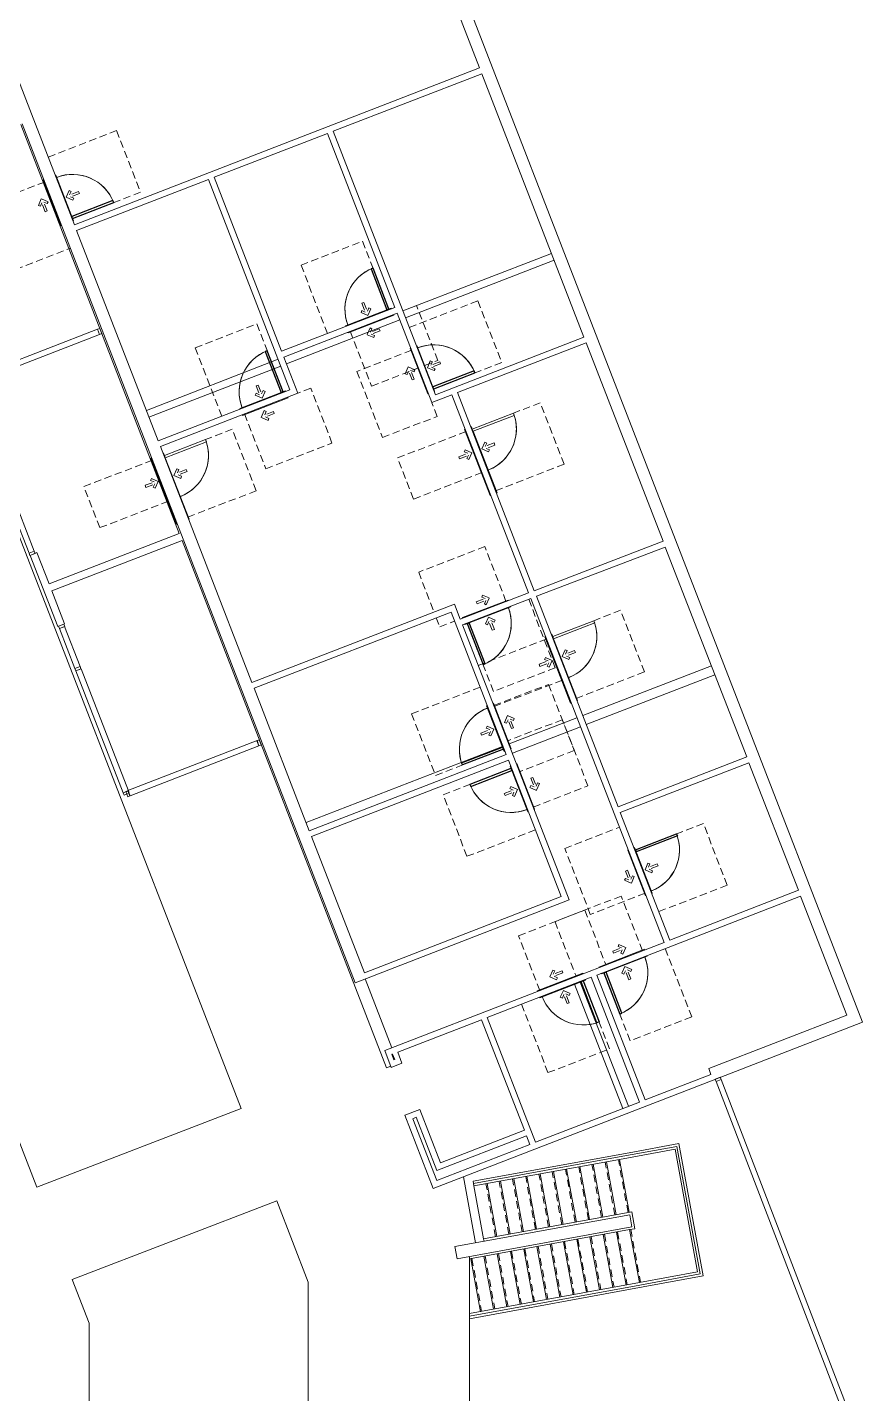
# Model space of a CAD drawing. Header units: inches. Extents: x -805 to 1035, y -5106 to -727.
# Drawn here: x 171 to 853, y -2694 to -1577 of the extents above; entities that cross this region are included whole.
import ezdxf

# ---------------------------------------------------------------- set-up
doc = ezdxf.new("R2010")
doc.units = ezdxf.units.IN
doc.header["$MEASUREMENT"] = 0
doc.linetypes.add('ADA Clearance', pattern=[9, 6, -3])
doc.linetypes.add('Overhead', pattern=[9.75, 6, -3.75])
for name, color, linetype, lineweight in [('A-DOOR', 31, 'Continuous', 15), ('A-DOOR-FRAM', 31, 'Continuous', 9), ('A-FLOR', 192, 'Continuous', 15), ('A-FLOR-HRAL', 11, 'Continuous', 9), ('A-GLAZ-CWMG', 51, 'Continuous', 9), ('A-WALL', 113, 'Continuous', 15), ('I-WALL', 2, 'Continuous', 15), ('S-STRS', 31, 'Continuous', 9)]:
    doc.layers.add(name, color=color, linetype=linetype, lineweight=lineweight)

# ---------------------------------------------------------------- blocks, each defined once
blk = doc.blocks.new('Rectangular Mullion - 4 1_2_ x 2_ Rectangular_CE_-5158968-ROOF')
at = {"layer": 'A-GLAZ-CWMG'}
for p, q in [((121.7, -1864.9), (228, -1823.7)), ((229.6, -1827.9), (123.3, -1869.1)), ((228, -1823.7), (229.6, -1827.9)), ((123.3, -1869.1), (121.7, -1864.9))]:
    blk.add_line(p, q, dxfattribs=at)
blk = doc.blocks.new('Rectangular Mullion - 4 1_2_ x 2_ Rectangular_CE_-5186048-ROOF')
at = {"layer": 'A-GLAZ-CWMG'}
for p, q in [((0, 2.25), (-2, 2.25)), ((-2, 2.25), (-2, -2.25)), ((0, -2.25), (0, 2.25)), ((-2, -2.25), (0, -2.25))]:
    blk.add_line(p, q, dxfattribs=at)
blk = doc.blocks.new('Rectangular Mullion - 4 1_2_ x 2_ Rectangular_CE_-5146179-ROOF')
at = {"layer": 'A-GLAZ-CWMG'}
for p, q in [((91.1, -2917.2), (95.6, -2917.2)), ((91.1, -2952.2), (91.1, -2917.2)), ((95.6, -2917.2), (95.6, -2952.2)), ((95.6, -2952.2), (91.1, -2952.2))]:
    blk.add_line(p, q, dxfattribs=at)
blk = doc.blocks.new('Rectangular Mullion - 4 1_2_ x 2_ Rectangular_CE_-5186047-ROOF')
at = {"layer": 'A-GLAZ-CWMG'}
for p, q in [((-2, -2.25), (-2, 2.25)), ((-2, 2.25), (0, 2.25)), ((0, 2.25), (0, -2.25)), ((0, -2.25), (-2, -2.25))]:
    blk.add_line(p, q, dxfattribs=at)
blk = doc.blocks.new('Rectangular Mullion - 4 1_2_ x 2_ Rectangular_CE_-5163459-ROOF')
at = {"layer": 'A-GLAZ-CWMG'}
for p, q in [((210.3, -2102.8), (214.5, -2101.2)), ((249, -2202.6), (210.3, -2102.8)), ((214.5, -2101.2), (253.2, -2201)), ((253.2, -2201), (249, -2202.6))]:
    blk.add_line(p, q, dxfattribs=at)
blk = doc.blocks.new('Rectangular Mullion - 4 1_2_ x 2_ Rectangular_CE_-5159959-ROOF')
at = {"layer": 'A-GLAZ-CWMG'}
for p, q in [((252.8, -2200.8), (358.3, -2160)), ((359.9, -2164.2), (254.5, -2205)), ((358.3, -2160), (359.9, -2164.2)), ((254.5, -2205), (252.8, -2200.8))]:
    blk.add_line(p, q, dxfattribs=at)
blk = doc.blocks.new('Rectangular Mullion - 4 1_2_ x 2_ Rectangular_CE_-5186050-ROOF')
at = {"layer": 'A-GLAZ-CWMG'}
for p, q in [((-1, -2.25), (-1, 2.25)), ((-1, 2.25), (1, 2.25)), ((1, 2.25), (1, -2.25)), ((1, -2.25), (-1, -2.25))]:
    blk.add_line(p, q, dxfattribs=at)
blk = doc.blocks.new('Rectangular Mullion - 4 1_2_ x 2_ Rectangular_CE_-5167105-ROOF')
at = {"layer": 'A-GLAZ-CWMG'}
for p, q in [((733.4, -2438.7), (737.6, -2437.1)), ((843.8, -2726.3), (733.4, -2438.7)), ((737.6, -2437.1), (848, -2724.7)), ((848, -2724.7), (843.8, -2726.3))]:
    blk.add_line(p, q, dxfattribs=at)
blk = doc.blocks.new('Door-Single_CE_ - WD Door-2_ HM Frame-V21-ROOF')
at = {"layer": 'A-DOOR', "linetype": 'ADA Clearance', "lineweight": 9}
for p, q in [((-18, 50.5), (40, 50.5)), ((-18, 2.5), (-18, 50.5)), ((40, 50.5), (40, 3)), ((-2, 14.3), (-6.3, 10)), ((-0.8, 13), (-2.9, 10.9)), ((-0.8, 13), (-2, 14.3)), ((-2, 5.8), (-6.3, 10)), ((4.8, 10.9), (-2.9, 10.9)), ((4.8, 9.2), (-2.9, 9.2)), ((-0.8, 7), (-2.9, 9.2)), ((-0.8, 7), (-2, 5.8)), ((4.8, 10.9), (4.8, 9.2)), ((-36, -2.5), (-36, -62.5)), ((-4.3, -8.6), (0, -4.4)), ((-3, -9.9), (-4.3, -8.6)), ((-3, -9.9), (-0.9, -7.7)), ((-0.9, -15.5), (-0.9, -7.7)), ((4.2, -8.6), (0, -4.4)), ((0.9, -15.5), (0.9, -7.7)), ((3, -9.9), (0.9, -7.7)), ((3, -9.9), (4.2, -8.6)), ((18, -62.5), (18, -2.5)), ((0.9, -15.5), (-0.9, -15.5)), ((-36, -62.5), (18, -62.5))]:
    blk.add_line(p, q, dxfattribs=at)
at = {"layer": 'A-DOOR'}
for p, q in [((16, -39), (16, -3)), ((16, -3), (18, -3)), ((18, -3), (18, -39)), ((18, -39), (16, -39))]:
    blk.add_line(p, q, dxfattribs=at)
at = {"layer": 'A-DOOR', "lineweight": 25}
for p, q in [((16, -39), (16, -3)), ((18, -3), (16, -3)), ((18, -3), (18, -39)), ((18, -39), (16, -39))]:
    blk.add_line(p, q, dxfattribs=at)
at = {"layer": 'A-DOOR', "lineweight": 9}
for start in [179.5, 179.5, 179.5, 180.0012]:
    blk.add_arc((18, -3), 36, start, 270, dxfattribs=at)
at = {"layer": 'A-DOOR-FRAM'}
for p, q in [((-20, 3), (20, 3)), ((-20, 2.5), (-20, 3)), ((20, 3), (20, 2.5)), ((-20, -3), (-20, -2.5)), ((20, -3), (-20, -3)), ((20, -2.5), (20, -3))]:
    blk.add_line(p, q, dxfattribs=at)
blk = doc.blocks.new('Door-Single_CE_ - WD Door-2_ HM Frame-V22-ROOF')
at = {"layer": 'A-DOOR', "linetype": 'ADA Clearance', "lineweight": 9}
for p, q in [((-36, 62.5), (18, 62.5)), ((-36, 2.5), (-36, 62.5)), ((18, 62.5), (18, 2.5)), ((-0.9, 15.5), (-0.9, 7.7)), ((0.9, 15.5), (-0.9, 15.5)), ((0.9, 15.5), (0.9, 7.7)), ((-3, 9.9), (-4.3, 8.6)), ((-4.3, 8.6), (0, 4.4)), ((-3, 9.9), (-0.9, 7.7)), ((4.2, 8.6), (0, 4.4)), ((3, 9.9), (0.9, 7.7)), ((3, 9.9), (4.2, 8.6)), ((-18, -2.5), (-18, -50.5)), ((-2, -5.8), (-6.3, -10)), ((-2, -14.3), (-6.3, -10)), ((-0.8, -7), (-2.9, -9.2)), ((4.8, -9.2), (-2.9, -9.2)), ((4.8, -10.9), (-2.9, -10.9)), ((-0.8, -13), (-2.9, -10.9)), ((-0.8, -7), (-2, -5.8)), ((4.8, -10.9), (4.8, -9.2)), ((40, -50.5), (40, -3)), ((-0.8, -13), (-2, -14.3)), ((-18, -50.5), (40, -50.5))]:
    blk.add_line(p, q, dxfattribs=at)
at = {"layer": 'A-DOOR'}
for p, q in [((18, 39), (16, 39)), ((16, 39), (16, 3)), ((18, 3), (18, 39)), ((16, 3), (18, 3))]:
    blk.add_line(p, q, dxfattribs=at)
at = {"layer": 'A-DOOR', "lineweight": 25}
for p, q in [((18, 39), (16, 39)), ((16, 39), (16, 3)), ((18, 3), (18, 39)), ((18, 3), (16, 3))]:
    blk.add_line(p, q, dxfattribs=at)
at = {"layer": 'A-DOOR', "lineweight": 9}
for end in [179.9988, 180.5, 180.5, 180.5]:
    blk.add_arc((18, 3), 36, 90, end, dxfattribs=at)
at = {"layer": 'A-DOOR-FRAM'}
for p, q in [((-20, 3), (20, 3)), ((-20, 2.5), (-20, 3)), ((20, 3), (20, 2.5)), ((-20, -3), (-20, -2.5)), ((20, -3), (-20, -3)), ((20, -2.5), (20, -3))]:
    blk.add_line(p, q, dxfattribs=at)
blk = doc.blocks.new('Door-Single_CE_ - HM Door-2_ HM Frame-5141952-ROOF')
at = {"layer": 'A-DOOR', "linetype": 'ADA Clearance', "lineweight": 9}
for p, q in [((-36, 65), (18, 65)), ((-36, 5), (-36, 65)), ((18, 65), (18, 5)), ((-3, 12.4), (-4.3, 11.1)), ((-3, 12.4), (-0.9, 10.2)), ((-0.9, 18), (-0.9, 10.2)), ((0.9, 18), (-0.9, 18)), ((0.9, 18), (0.9, 10.2)), ((3, 12.4), (0.9, 10.2)), ((3, 12.4), (4.2, 11.1)), ((-4.3, 11.1), (0, 6.9)), ((4.2, 11.1), (0, 6.9)), ((-18, -5), (-18, -53)), ((-2, -8.3), (-6.3, -12.5)), ((-0.8, -9.5), (-2.9, -11.7)), ((-0.8, -9.5), (-2, -8.3)), ((40, -53), (40, -5)), ((-2, -16.8), (-6.3, -12.5)), ((4.8, -11.7), (-2.9, -11.7)), ((4.8, -13.4), (-2.9, -13.4)), ((-0.8, -15.5), (-2.9, -13.4)), ((-0.8, -15.5), (-2, -16.8)), ((4.8, -13.4), (4.8, -11.7)), ((-18, -53), (40, -53))]:
    blk.add_line(p, q, dxfattribs=at)
at = {"layer": 'A-DOOR'}
for p, q in [((18, 41.5), (16.2, 41.5)), ((16.2, 41.5), (16.2, 5.5)), ((18, 5.5), (18, 41.5)), ((16.2, 5.5), (18, 5.5))]:
    blk.add_line(p, q, dxfattribs=at)
at = {"layer": 'A-DOOR', "lineweight": 25}
for p, q in [((18, 41.5), (16.2, 41.5)), ((16.2, 41.5), (16.2, 5.5)), ((18, 5.5), (18, 41.5)), ((18, 5.5), (16.2, 5.5))]:
    blk.add_line(p, q, dxfattribs=at)
at = {"layer": 'A-DOOR', "lineweight": 9}
for end in [179.9988, 180.5, 180.5, 180.5]:
    blk.add_arc((18, 5.5), 36, 90, end, dxfattribs=at)
at = {"layer": 'A-DOOR-FRAM'}
for p, q in [((-20, 5.5), (20, 5.5)), ((-20, 5), (-20, 5.5)), ((20, 5.5), (20, 5)), ((-20, -5.5), (-20, -5)), ((20, -5.5), (-20, -5.5)), ((20, -5), (20, -5.5))]:
    blk.add_line(p, q, dxfattribs=at)
blk = doc.blocks.new('Door-Single_CE_ - HM Door-2_ HM Frame-V24-ROOF')
at = {"layer": 'A-DOOR', "linetype": 'ADA Clearance', "lineweight": 9}
for p, q in [((-36, 62.5), (18, 62.5)), ((-36, 2.5), (-36, 62.5)), ((18, 62.5), (18, 2.5)), ((-0.9, 15.5), (-0.9, 7.7)), ((0.9, 15.5), (-0.9, 15.5)), ((0.9, 15.5), (0.9, 7.7)), ((-3, 9.9), (-4.3, 8.6)), ((-4.3, 8.6), (0, 4.4)), ((-3, 9.9), (-0.9, 7.7)), ((4.2, 8.6), (0, 4.4)), ((3, 9.9), (0.9, 7.7)), ((3, 9.9), (4.2, 8.6)), ((-18, -2.5), (-18, -50.5)), ((-2, -5.8), (-6.3, -10)), ((-2, -14.3), (-6.3, -10)), ((-0.8, -7), (-2.9, -9.2)), ((4.8, -9.2), (-2.9, -9.2)), ((4.8, -10.9), (-2.9, -10.9)), ((-0.8, -13), (-2.9, -10.9)), ((-0.8, -7), (-2, -5.8)), ((4.8, -10.9), (4.8, -9.2)), ((40, -2.5), (28, -2.5)), ((40, -50.5), (40, -2.5)), ((-0.8, -13), (-2, -14.3)), ((-18, -50.5), (40, -50.5))]:
    blk.add_line(p, q, dxfattribs=at)
at = {"layer": 'A-DOOR'}
for p, q in [((18, 39), (16.2, 39)), ((16.2, 39), (16.2, 3)), ((18, 3), (18, 39)), ((16.2, 3), (18, 3))]:
    blk.add_line(p, q, dxfattribs=at)
at = {"layer": 'A-DOOR', "lineweight": 25}
for p, q in [((18, 39), (16.2, 39)), ((16.2, 39), (16.2, 3)), ((18, 3), (18, 39)), ((18, 3), (16.2, 3))]:
    blk.add_line(p, q, dxfattribs=at)
at = {"layer": 'A-DOOR', "lineweight": 9}
for end in [179.9988, 180.5, 180.5, 180.5]:
    blk.add_arc((18, 3), 36, 90, end, dxfattribs=at)
at = {"layer": 'A-DOOR-FRAM'}
for p, q in [((-20, 3), (20, 3)), ((-20, 2.5), (-20, 3)), ((20, 3), (20, 2.5)), ((-20, -3), (-20, -2.5)), ((20, -3), (-20, -3)), ((20, -2.5), (20, -3))]:
    blk.add_line(p, q, dxfattribs=at)
blk = doc.blocks.new('Door-Single_CE_ - HM Door-2_ HM Frame-V25-ROOF')
at = {"layer": 'A-DOOR', "linetype": 'ADA Clearance', "lineweight": 9}
for p, q in [((-36, 62.5), (18, 62.5)), ((-36, 2.5), (-36, 62.5)), ((18, 62.5), (18, 2.5)), ((-0.9, 15.5), (-0.9, 7.7)), ((0.9, 15.5), (-0.9, 15.5)), ((0.9, 15.5), (0.9, 7.7)), ((-3, 9.9), (-4.3, 8.6)), ((-4.3, 8.6), (0, 4.4)), ((-3, 9.9), (-0.9, 7.7)), ((4.2, 8.6), (0, 4.4)), ((3, 9.9), (0.9, 7.7)), ((3, 9.9), (4.2, 8.6)), ((-18, -2.5), (-18, -50.5)), ((-2, -5.8), (-6.3, -10)), ((-2, -14.3), (-6.3, -10)), ((-0.8, -7), (-2.9, -9.2)), ((4.8, -9.2), (-2.9, -9.2)), ((4.8, -10.9), (-2.9, -10.9)), ((-0.8, -13), (-2.9, -10.9)), ((-0.8, -7), (-2, -5.8)), ((4.8, -10.9), (4.8, -9.2)), ((40, -2.5), (28, -2.5)), ((40, -50.5), (40, -2.5)), ((-0.8, -13), (-2, -14.3)), ((-18, -50.5), (22.5, -50.5)), ((28.5, -50.5), (40, -50.5))]:
    blk.add_line(p, q, dxfattribs=at)
at = {"layer": 'A-DOOR'}
for p, q in [((18, 39), (16.2, 39)), ((16.2, 39), (16.2, 3)), ((18, 3), (18, 39)), ((16.2, 3), (18, 3))]:
    blk.add_line(p, q, dxfattribs=at)
at = {"layer": 'A-DOOR', "lineweight": 25}
for p, q in [((18, 39), (16.2, 39)), ((16.2, 39), (16.2, 3)), ((18, 3), (18, 39)), ((18, 3), (16.2, 3))]:
    blk.add_line(p, q, dxfattribs=at)
at = {"layer": 'A-DOOR', "lineweight": 9}
for end in [179.9988, 180.5, 180.5, 180.5]:
    blk.add_arc((18, 3), 36, 90, end, dxfattribs=at)
at = {"layer": 'A-DOOR-FRAM'}
for p, q in [((-20, 3), (20, 3)), ((-20, 2.5), (-20, 3)), ((20, 3), (20, 2.5)), ((-20, -3), (-20, -2.5)), ((20, -3), (-20, -3)), ((20, -2.5), (20, -3))]:
    blk.add_line(p, q, dxfattribs=at)
blk = doc.blocks.new('Door-Single_CE_ - HM Door-2_ HM Frame-V26-ROOF')
at = {"layer": 'A-DOOR', "linetype": 'ADA Clearance', "lineweight": 9}
for p, q in [((-36, 62.5), (18, 62.5)), ((-36, 2.5), (-36, 62.5)), ((18, 62.5), (18, 2.5)), ((-0.9, 15.5), (-0.9, 7.7)), ((0.9, 15.5), (-0.9, 15.5)), ((0.9, 15.5), (0.9, 7.7)), ((-3, 9.9), (-4.3, 8.6)), ((-4.3, 8.6), (0, 4.4)), ((-3, 9.9), (-0.9, 7.7)), ((4.2, 8.6), (0, 4.4)), ((3, 9.9), (0.9, 7.7)), ((3, 9.9), (4.2, 8.6)), ((-18, -2.5), (-18, -50.5)), ((-2, -5.8), (-6.3, -10)), ((-2, -14.3), (-6.3, -10)), ((-0.8, -7), (-2.9, -9.2)), ((4.8, -9.2), (-2.9, -9.2)), ((4.8, -10.9), (-2.9, -10.9)), ((-0.8, -13), (-2.9, -10.9)), ((-0.8, -7), (-2, -5.8)), ((4.8, -10.9), (4.8, -9.2)), ((40, -2.5), (28.7, -2.5)), ((40, -50.5), (40, -2.5)), ((-0.8, -13), (-2, -14.3)), ((-18, -50.5), (40, -50.5))]:
    blk.add_line(p, q, dxfattribs=at)
at = {"layer": 'A-DOOR'}
for p, q in [((18, 39), (16.2, 39)), ((16.2, 39), (16.2, 3)), ((18, 3), (18, 39)), ((16.2, 3), (18, 3))]:
    blk.add_line(p, q, dxfattribs=at)
at = {"layer": 'A-DOOR', "lineweight": 25}
for p, q in [((18, 39), (16.2, 39)), ((16.2, 39), (16.2, 3)), ((18, 3), (18, 39)), ((18, 3), (16.2, 3))]:
    blk.add_line(p, q, dxfattribs=at)
at = {"layer": 'A-DOOR', "lineweight": 9}
for end in [179.9988, 180.5, 180.5, 180.5]:
    blk.add_arc((18, 3), 36, 90, end, dxfattribs=at)
at = {"layer": 'A-DOOR-FRAM'}
for p, q in [((-20, 3), (20, 3)), ((-20, 2.5), (-20, 3)), ((20, 3), (20, 2.5)), ((-20, -3), (-20, -2.5)), ((20, -3), (-20, -3)), ((20, -2.5), (20, -3))]:
    blk.add_line(p, q, dxfattribs=at)
blk = doc.blocks.new('Door-Single_CE_ - HM Door-2_ HM Frame-V27-ROOF')
at = {"layer": 'A-DOOR', "linetype": 'ADA Clearance', "lineweight": 9}
for p, q in [((-18, 50.5), (40, 50.5)), ((-18, 2.5), (-18, 50.5)), ((40, 50.5), (40, 2.5)), ((-2, 14.3), (-6.3, 10)), ((-0.8, 13), (-2.9, 10.9)), ((-0.8, 13), (-2, 14.3)), ((-2, 5.8), (-6.3, 10)), ((4.8, 10.9), (-2.9, 10.9)), ((4.8, 9.2), (-2.9, 9.2)), ((-0.8, 7), (-2.9, 9.2)), ((-0.8, 7), (-2, 5.8)), ((4.8, 10.9), (4.8, 9.2)), ((-36, -2.5), (-36, -62.5)), ((-4.3, -8.6), (0, -4.4)), ((-3, -9.9), (-4.3, -8.6)), ((-3, -9.9), (-0.9, -7.7)), ((-0.9, -15.5), (-0.9, -7.7)), ((4.2, -8.6), (0, -4.4)), ((0.9, -15.5), (0.9, -7.7)), ((3, -9.9), (0.9, -7.7)), ((3, -9.9), (4.2, -8.6)), ((18, -62.5), (18, -2.5)), ((0.9, -15.5), (-0.9, -15.5)), ((-36, -62.5), (18, -62.5))]:
    blk.add_line(p, q, dxfattribs=at)
at = {"layer": 'A-DOOR'}
for p, q in [((16.2, -39), (16.2, -3)), ((16.2, -3), (18, -3)), ((18, -3), (18, -39)), ((18, -39), (16.2, -39))]:
    blk.add_line(p, q, dxfattribs=at)
at = {"layer": 'A-DOOR', "lineweight": 25}
for p, q in [((16.2, -39), (16.2, -3)), ((18, -3), (16.2, -3)), ((18, -3), (18, -39)), ((18, -39), (16.2, -39))]:
    blk.add_line(p, q, dxfattribs=at)
at = {"layer": 'A-DOOR', "lineweight": 9}
for start in [179.5, 179.5, 179.5, 180.0012]:
    blk.add_arc((18, -3), 36, start, 270, dxfattribs=at)
at = {"layer": 'A-DOOR-FRAM'}
for p, q in [((-20, 3), (20, 3)), ((-20, 2.5), (-20, 3)), ((20, 3), (20, 2.5)), ((-20, -3), (-20, -2.5)), ((20, -3), (-20, -3)), ((20, -2.5), (20, -3))]:
    blk.add_line(p, q, dxfattribs=at)
blk = doc.blocks.new('Door-Single_CE_ - HM Door-2_ HM Frame-V28-ROOF')
at = {"layer": 'A-DOOR', "linetype": 'ADA Clearance', "lineweight": 9}
for p, q in [((-36, 62.5), (18, 62.5)), ((-36, 2.5), (-36, 62.5)), ((18, 62.5), (18, 2.5)), ((-0.9, 15.5), (-0.9, 7.7)), ((0.9, 15.5), (-0.9, 15.5)), ((0.9, 15.5), (0.9, 7.7)), ((-3, 9.9), (-4.3, 8.6)), ((-4.3, 8.6), (0, 4.4)), ((-3, 9.9), (-0.9, 7.7)), ((4.2, 8.6), (0, 4.4)), ((3, 9.9), (0.9, 7.7)), ((3, 9.9), (4.2, 8.6)), ((-18, -2.5), (-18, -50.5)), ((-2, -5.8), (-6.3, -10)), ((-2, -14.3), (-6.3, -10)), ((-0.8, -7), (-2.9, -9.2)), ((4.8, -9.2), (-2.9, -9.2)), ((4.8, -10.9), (-2.9, -10.9)), ((-0.8, -13), (-2.9, -10.9)), ((-0.8, -7), (-2, -5.8)), ((4.8, -10.9), (4.8, -9.2)), ((40, -2.5), (27, -2.5)), ((40, -10.5), (40, -2.5)), ((-0.8, -13), (-2, -14.3)), ((40, -50.5), (40, -15.5)), ((-18, -50.5), (40, -50.5))]:
    blk.add_line(p, q, dxfattribs=at)
at = {"layer": 'A-DOOR'}
for p, q in [((18, 39), (16.2, 39)), ((16.2, 39), (16.2, 3)), ((18, 3), (18, 39)), ((16.2, 3), (18, 3))]:
    blk.add_line(p, q, dxfattribs=at)
at = {"layer": 'A-DOOR', "lineweight": 25}
for p, q in [((18, 39), (16.2, 39)), ((16.2, 39), (16.2, 3)), ((18, 3), (18, 39)), ((18, 3), (16.2, 3))]:
    blk.add_line(p, q, dxfattribs=at)
at = {"layer": 'A-DOOR', "lineweight": 9}
for end in [179.9988, 180.5, 180.5, 180.5]:
    blk.add_arc((18, 3), 36, 90, end, dxfattribs=at)
at = {"layer": 'A-DOOR-FRAM'}
for p, q in [((-20, 3), (20, 3)), ((-20, 2.5), (-20, 3)), ((20, 3), (20, 2.5)), ((-20, -3), (-20, -2.5)), ((20, -3), (-20, -3)), ((20, -2.5), (20, -3))]:
    blk.add_line(p, q, dxfattribs=at)
blk = doc.blocks.new('Door-Single_CE_ - HM Door-2_ HM Frame-V29-ROOF')
at = {"layer": 'A-DOOR', "linetype": 'ADA Clearance', "lineweight": 9}
for p, q in [((-18, 50.5), (40, 50.5)), ((-18, 2.5), (-18, 50.5)), ((40, 50.5), (40, 3)), ((-2, 14.3), (-6.3, 10)), ((-0.8, 13), (-2.9, 10.9)), ((-0.8, 13), (-2, 14.3)), ((-2, 5.8), (-6.3, 10)), ((4.8, 10.9), (-2.9, 10.9)), ((4.8, 9.2), (-2.9, 9.2)), ((-0.8, 7), (-2.9, 9.2)), ((-0.8, 7), (-2, 5.8)), ((4.8, 10.9), (4.8, 9.2)), ((-36, -2.5), (-36, -62.5)), ((-4.3, -8.6), (0, -4.4)), ((-3, -9.9), (-4.3, -8.6)), ((-3, -9.9), (-0.9, -7.7)), ((-0.9, -15.5), (-0.9, -7.7)), ((4.2, -8.6), (0, -4.4)), ((0.9, -15.5), (0.9, -7.7)), ((3, -9.9), (0.9, -7.7)), ((3, -9.9), (4.2, -8.6)), ((18, -62.5), (18, -2.5)), ((0.9, -15.5), (-0.9, -15.5)), ((-36, -62.5), (18, -62.5))]:
    blk.add_line(p, q, dxfattribs=at)
at = {"layer": 'A-DOOR'}
for p, q in [((16.2, -39), (16.2, -3)), ((16.2, -3), (18, -3)), ((18, -3), (18, -39)), ((18, -39), (16.2, -39))]:
    blk.add_line(p, q, dxfattribs=at)
at = {"layer": 'A-DOOR', "lineweight": 25}
for p, q in [((16.2, -39), (16.2, -3)), ((18, -3), (16.2, -3)), ((18, -3), (18, -39)), ((18, -39), (16.2, -39))]:
    blk.add_line(p, q, dxfattribs=at)
at = {"layer": 'A-DOOR', "lineweight": 9}
for start in [179.5, 179.5, 179.5, 180.0012]:
    blk.add_arc((18, -3), 36, start, 270, dxfattribs=at)
at = {"layer": 'A-DOOR-FRAM'}
for p, q in [((-20, 3), (20, 3)), ((-20, 2.5), (-20, 3)), ((20, 3), (20, 2.5)), ((-20, -3), (-20, -2.5)), ((20, -3), (-20, -3)), ((20, -2.5), (20, -3))]:
    blk.add_line(p, q, dxfattribs=at)
blk = doc.blocks.new('Door-Single_CE_ - HM Door-2_ HM Frame-V30-ROOF')
at = {"layer": 'A-DOOR', "linetype": 'ADA Clearance', "lineweight": 9}
for p, q in [((-36, 62.5), (18, 62.5)), ((-36, 2.5), (-36, 62.5)), ((18, 62.5), (18, 2.5)), ((-0.9, 15.5), (-0.9, 7.7)), ((0.9, 15.5), (-0.9, 15.5)), ((0.9, 15.5), (0.9, 7.7)), ((-3, 9.9), (-4.3, 8.6)), ((-4.3, 8.6), (0, 4.4)), ((-3, 9.9), (-0.9, 7.7)), ((4.2, 8.6), (0, 4.4)), ((3, 9.9), (0.9, 7.7)), ((3, 9.9), (4.2, 8.6)), ((-18, -2.5), (-18, -50.5)), ((-2, -5.8), (-6.3, -10)), ((-2, -14.3), (-6.3, -10)), ((-0.8, -7), (-2.9, -9.2)), ((4.8, -9.2), (-2.9, -9.2)), ((4.8, -10.9), (-2.9, -10.9)), ((-0.8, -13), (-2.9, -10.9)), ((-0.8, -7), (-2, -5.8)), ((4.8, -10.9), (4.8, -9.2)), ((40, -50.5), (40, -3)), ((-0.8, -13), (-2, -14.3)), ((-18, -50.5), (40, -50.5))]:
    blk.add_line(p, q, dxfattribs=at)
at = {"layer": 'A-DOOR'}
for p, q in [((18, 39), (16.2, 39)), ((16.2, 39), (16.2, 3)), ((18, 3), (18, 39)), ((16.2, 3), (18, 3))]:
    blk.add_line(p, q, dxfattribs=at)
at = {"layer": 'A-DOOR', "lineweight": 25}
for p, q in [((18, 39), (16.2, 39)), ((16.2, 39), (16.2, 3)), ((18, 3), (18, 39)), ((18, 3), (16.2, 3))]:
    blk.add_line(p, q, dxfattribs=at)
at = {"layer": 'A-DOOR', "lineweight": 9}
for end in [179.9988, 180.5, 180.5, 180.5]:
    blk.add_arc((18, 3), 36, 90, end, dxfattribs=at)
at = {"layer": 'A-DOOR-FRAM'}
for p, q in [((-20, 3), (20, 3)), ((-20, 2.5), (-20, 3)), ((20, 3), (20, 2.5)), ((-20, -3), (-20, -2.5)), ((20, -3), (-20, -3)), ((20, -2.5), (20, -3))]:
    blk.add_line(p, q, dxfattribs=at)
blk = doc.blocks.new('Door-Single-Sidelite_CE_ - WD Door-2_ HM Frame-Sidelite-5144361-ROOF')
at = {"layer": 'A-DOOR', "linetype": 'ADA Clearance', "lineweight": 9}
for p, q in [((-18, 65), (18, 65)), ((-18, 5), (-18, 65)), ((18, 65), (18, 5)), ((-3, 12.4), (-4.2, 11.1)), ((-3, 12.4), (-0.9, 10.2)), ((-0.9, 18), (-0.9, 10.2)), ((0.9, 18), (-0.9, 18)), ((0.9, 18), (0.9, 10.2)), ((3, 12.4), (0.9, 10.2)), ((3, 12.4), (4.2, 11.1)), ((-4.2, 11.1), (0, 6.9)), ((4.2, 11.1), (0, 6.9)), ((-36, -5), (-36, -65)), ((-4.3, -11.1), (0, -6.9)), ((-3, -12.4), (-4.3, -11.1)), ((-3, -12.4), (-0.9, -10.2)), ((-0.9, -18), (-0.9, -10.2)), ((4.2, -11.1), (0, -6.9)), ((0.9, -18), (0.9, -10.2)), ((3, -12.4), (0.9, -10.2)), ((3, -12.4), (4.2, -11.1)), ((18, -5.5), (18, -5)), ((0.9, -18), (-0.9, -18)), ((18, -65), (18, -41.5)), ((-36, -65), (18, -65))]:
    blk.add_line(p, q, dxfattribs=at)
at = {"layer": 'A-DOOR'}
for p, q in [((16, -5.5), (18, -5.5)), ((16, -41.5), (16, -5.5)), ((18, -5.5), (18, -41.5)), ((18, -41.5), (16, -41.5))]:
    blk.add_line(p, q, dxfattribs=at)
at = {"layer": 'A-DOOR', "lineweight": 9}
for start, end in [(180.0012, 266.8077), (180.5, 270)]:
    blk.add_arc((18, -5.5), 36, start, end, dxfattribs=at)
at = {"layer": 'A-DOOR-FRAM'}
for p, q in [((-38, 5.5), (20, 5.5)), ((-38, 5), (-38, 5.5)), ((20, 5.5), (20, 5)), ((-38, -5.5), (-38, -5)), ((16, -5.5), (-38, -5.5)), ((20, -5.5), (18, -5.5)), ((20, -5), (20, -5.5))]:
    blk.add_line(p, q, dxfattribs=at)
blk = doc.blocks.new('Door-Single-Sidelite_CE_ - WD Door-2_ HM Frame-Sidelite-5143442-ROOF')
at = {"layer": 'A-DOOR', "linetype": 'ADA Clearance', "lineweight": 9}
for p, q in [((-18, 62.5), (18, 62.5)), ((-18, 2.5), (-18, 62.5)), ((18, 62.5), (18, 2.5)), ((-0.9, 15.5), (-0.9, 7.7)), ((0.9, 15.5), (-0.9, 15.5)), ((0.9, 15.5), (0.9, 7.7)), ((-3, 9.9), (-4.2, 8.6)), ((-4.2, 8.6), (0, 4.4)), ((-3, 9.9), (-0.9, 7.7)), ((4.2, 8.6), (0, 4.4)), ((3, 9.9), (0.9, 7.7)), ((3, 9.9), (4.2, 8.6)), ((-36, -2.5), (-36, -62.5)), ((-4.3, -8.6), (0, -4.4)), ((-3, -9.9), (-4.3, -8.6)), ((-3, -9.9), (-0.9, -7.7)), ((-0.9, -15.5), (-0.9, -7.7)), ((4.2, -8.6), (0, -4.4)), ((0.9, -15.5), (0.9, -7.7)), ((3, -9.9), (0.9, -7.7)), ((3, -9.9), (4.2, -8.6)), ((18, -3), (18, -2.5)), ((0.9, -15.5), (-0.9, -15.5)), ((18, -62.5), (18, -39)), ((-36, -62.5), (18, -62.5))]:
    blk.add_line(p, q, dxfattribs=at)
at = {"layer": 'A-DOOR'}
for p, q in [((16, -3), (18, -3)), ((16, -39), (16, -3)), ((18, -3), (18, -39)), ((18, -39), (16, -39))]:
    blk.add_line(p, q, dxfattribs=at)
at = {"layer": 'A-DOOR', "lineweight": 9}
for start, end in [(180.0012, 266.8077), (180.5, 270)]:
    blk.add_arc((18, -3), 36, start, end, dxfattribs=at)
at = {"layer": 'A-DOOR-FRAM'}
for p, q in [((-38, 3), (20, 3)), ((-38, 2.5), (-38, 3)), ((20, 3), (20, 2.5)), ((-38, -3), (-38, -2.5)), ((16, -3), (-38, -3)), ((20, -3), (18, -3)), ((20, -2.5), (20, -3))]:
    blk.add_line(p, q, dxfattribs=at)
blk = doc.blocks.new('Door-Single-Sidelite_CE_ - WD Door-2_ HM Frame-Sidelite-V31-ROOF')
at = {"layer": 'A-DOOR', "linetype": 'ADA Clearance', "lineweight": 9}
for p, q in [((-18, 2.5), (-18, 61.8)), ((18, 62.3), (18, 2.5)), ((-0.9, 15.5), (-0.9, 7.7)), ((0.9, 15.5), (-0.9, 15.5)), ((0.9, 15.5), (0.9, 7.7)), ((-3, 9.9), (-4.2, 8.6)), ((-4.2, 8.6), (0, 4.4)), ((-3, 9.9), (-0.9, 7.7)), ((4.2, 8.6), (0, 4.4)), ((3, 9.9), (0.9, 7.7)), ((3, 9.9), (4.2, 8.6)), ((-36, -2.5), (-36, -62.5)), ((-4.3, -8.6), (0, -4.4)), ((-3, -9.9), (-4.3, -8.6)), ((-3, -9.9), (-0.9, -7.7)), ((-0.9, -15.5), (-0.9, -7.7)), ((4.2, -8.6), (0, -4.4)), ((0.9, -15.5), (0.9, -7.7)), ((3, -9.9), (0.9, -7.7)), ((3, -9.9), (4.2, -8.6)), ((18, -3), (18, -2.5)), ((0.9, -15.5), (-0.9, -15.5)), ((18, -62.5), (18, -39)), ((-36, -62.5), (18, -62.5))]:
    blk.add_line(p, q, dxfattribs=at)
at = {"layer": 'A-DOOR'}
for p, q in [((16, -3), (18, -3)), ((16, -39), (16, -3)), ((18, -3), (18, -39)), ((18, -39), (16, -39))]:
    blk.add_line(p, q, dxfattribs=at)
at = {"layer": 'A-DOOR', "lineweight": 9}
for start, end in [(180.0012, 266.8077), (180.5, 270)]:
    blk.add_arc((18, -3), 36, start, end, dxfattribs=at)
at = {"layer": 'A-DOOR-FRAM'}
for p, q in [((-38, 3), (20, 3)), ((-38, 2.5), (-38, 3)), ((20, 3), (20, 2.5)), ((-38, -3), (-38, -2.5)), ((16, -3), (-38, -3)), ((20, -3), (18, -3)), ((20, -2.5), (20, -3))]:
    blk.add_line(p, q, dxfattribs=at)
blk = doc.blocks.new('Railing - Railing-5193142-ROOF')
at = {"layer": 'A-FLOR-HRAL'}
for p, q in [((654.2, -2500.3), (535.1, -2522.1)), ((701.4, -2491.7), (654.2, -2500.3)), ((699.8, -2494), (654.5, -2502.3)), ((718.1, -2594.3), (699.8, -2494)), ((720.4, -2595.9), (701.4, -2491.7)), ((654.5, -2502.3), (535.5, -2524)), ((535.5, -2524), (535.1, -2522.1)), ((670.7, -2603), (718.1, -2594.3)), ((671, -2605), (720.4, -2595.9)), ((531.8, -2628.4), (670.7, -2603)), ((531.8, -2630.4), (671, -2605))]:
    blk.add_line(p, q, dxfattribs=at)
blk = doc.blocks.new('Railing - Railing-5193146-ROOF')
at = {"layer": 'A-FLOR-HRAL'}
for p, q in [((664.4, -2545.2), (543.4, -2567.3)), ((666.9, -2559), (664.4, -2545.2)), ((531.8, -2583.7), (662.7, -2559.7)), ((543.8, -2569.3), (543.4, -2567.3)), ((662.7, -2559.7), (666.9, -2559))]:
    blk.add_line(p, q, dxfattribs=at)

msp = doc.modelspace()

# ---------------------------------------------------------------- linework, layer by layer
at = {"layer": 'A-FLOR'}
for p, q in [((156.9, -1974.5), (345.4, -2460.8)), ((178.3, -2525), (-10, -2039.2)), ((345.4, -2460.8), (178.3, -2525)), ((536.8, -2570.6), (526.9, -2516.5)), ((207.3, -2600.4), (374.6, -2536.2)), ((374.6, -2536.2), (400.1, -2602.6)), ((531.8, -2853.4), (531.8, -2581.6)), ((221, -2636.3), (207.3, -2600.4)), ((400.1, -2602.6), (400.1, -3019.4)), ((221, -3019.4), (221, -2636.3))]:
    msp.add_line(p, q, dxfattribs=at)
at = {"layer": 'A-WALL'}
for p, q in [((208.6, -726.9), (853.1, -2390.1)), ((540.1, -1610.1), (422.5, -1306.5)), ((625.4, -1830.1), (541.9, -1614.8)), ((173.9, -1647.5), (209.1, -1738.4)), ((294.8, -1990.7), (165.2, -1656.2)), ((438.5, -2357.9), (166.4, -1655.7)), ((210.9, -1743), (277.5, -1914.9)), ((477.5, -1808.7), (598.9, -1761.7)), ((601, -1767.3), (479.6, -1814.3)), ((475, -1816.1), (382.4, -1852)), ((470, -1811.6), (472.8, -1810.5)), ((380.2, -1846.4), (432.7, -1826.1)), ((690.1, -1997), (627.2, -1834.8)), ((267.9, -1890), (375.5, -1848.2)), ((377.7, -1853.8), (270, -1895.6)), ((279.3, -1919.5), (354.1, -2112.5)), ((188.4, -2031.9), (294.8, -1990.7)), ((297, -1996.3), (190.6, -2037.5)), ((464.1, -2427.5), (297, -1996.3)), ((178.5, -2006.3), (172.9, -2008.5)), ((195.5, -2066.7), (172.9, -2008.5)), ((178.5, -2006.3), (188.4, -2031.9)), ((758.4, -2173.3), (691.9, -2001.7)), ((190.6, -2037.5), (201.1, -2064.6)), ((201.1, -2064.6), (195.5, -2066.7)), ((624.4, -2139.4), (729.5, -2098.7)), ((732.4, -2106.2), (627.3, -2146.9)), ((355.9, -2117.2), (401, -2233.6)), ((564.4, -2162.7), (619.7, -2141.3)), ((622.6, -2148.7), (566.9, -2170.3)), ((398.5, -2227), (558.8, -2164.8)), ((800.6, -2282.3), (760.2, -2178)), ((402.8, -2238.3), (446, -2349.7)), ((840.2, -2384.4), (802.4, -2287)), ((438.5, -2357.9), (447.8, -2354.3)), ((446.6, -2354.8), (468.4, -2411.1)), ((727.4, -2428.1), (840.2, -2384.4)), ((853.1, -2390.1), (731, -2437.4)), ((467.6, -2426.1), (464.1, -2427.5)), ((729.2, -2432.8), (727.4, -2428.1)), ((519.9, -2573.6), (662.8, -2547.5)), ((664.6, -2557.3), (521.7, -2583.5)), ((664.6, -2557.3), (662.8, -2547.5)), ((521.7, -2583.5), (519.9, -2573.6))]:
    msp.add_line(p, q, dxfattribs=at)
at = {"layer": 'I-WALL'}
for p, q in [((91.5, -1434.8), (173.9, -1647.5)), ((209.1, -1738.4), (540.1, -1610.1)), ((541.9, -1614.8), (420.5, -1661.8)), ((415.9, -1663.6), (323.3, -1699.5)), ((471, -1805.9), (415.9, -1663.6)), ((420.5, -1661.8), (504, -1877.2)), ((318.6, -1701.3), (210.9, -1743)), ((385.2, -1873.1), (318.6, -1701.3)), ((323.3, -1699.5), (378.4, -1841.7)), ((378.4, -1841.7), (471, -1805.9)), ((472.8, -1810.5), (380.2, -1846.4)), ((501.1, -1883.7), (472.8, -1810.5)), ((504, -1877.2), (625.4, -1830.1)), ((627.2, -1834.8), (522.1, -1875.5)), ((380.2, -1846.4), (391.7, -1876)), ((277.5, -1914.9), (385.2, -1873.1)), ((391.7, -1876), (279.3, -1919.5)), ((522.1, -1875.5), (584.8, -2037.4)), ((517.5, -1877.3), (501.1, -1883.7)), ((580.2, -2039.2), (517.5, -1877.3)), ((584.8, -2037.4), (690.1, -1997)), ((691.9, -2001.7), (586.6, -2042)), ((524.3, -2060.6), (580.2, -2039.2)), ((582, -2043.8), (526.2, -2065.3)), ((690.9, -2324.9), (582, -2043.8)), ((586.6, -2042), (653.3, -2214)), ((354.1, -2112.5), (519.6, -2048.4)), ((516.8, -2054.9), (355.9, -2117.2)), ((561.9, -2171.3), (516.8, -2054.9)), ((519.6, -2048.4), (524.3, -2060.6)), ((526.2, -2065.3), (613.3, -2290.2)), ((401, -2233.6), (561.9, -2171.3)), ((563.7, -2176), (402.8, -2238.3)), ((606.8, -2287.3), (563.7, -2176)), ((653.3, -2214), (758.4, -2173.3)), ((760.2, -2178), (655.1, -2218.7)), ((655.1, -2218.7), (695.5, -2323.1)), ((446, -2349.7), (606.8, -2287.3)), ((802.4, -2287), (635.8, -2351.6)), ((695.5, -2323.1), (800.6, -2282.3)), ((613.3, -2290.2), (447.8, -2354.3)), ((462.6, -2413.3), (690.9, -2324.9)), ((631.2, -2353.4), (546.3, -2386.2)), ((670.7, -2455.4), (631.2, -2353.4)), ((635.8, -2351.6), (675.4, -2453.6)), ((657.1, -2460.7), (617.8, -2359.1)), ((622.4, -2357.3), (661.8, -2458.9)), ((541.7, -2388.1), (473.2, -2414.6)), ((576.7, -2478.4), (541.7, -2388.1)), ((546.3, -2386.2), (585.9, -2488.3)), ((468, -2427.1), (462.6, -2413.3)), ((468, -2427.1), (476.7, -2423.7)), ((469.1, -2416.2), (468.5, -2416.4)), ((470.2, -2420.8), (468.5, -2416.4)), ((469.1, -2416.2), (470.8, -2420.6)), ((470.2, -2420.8), (470.8, -2420.6)), ((476.7, -2423.7), (473.2, -2414.6)), ((675.4, -2453.6), (729.2, -2432.8)), ((731, -2437.4), (502.3, -2526.1)), ((585.9, -2488.3), (670.7, -2455.4)), ((479.1, -2466.1), (491.3, -2461.4)), ((502.3, -2526.1), (479.1, -2466.1)), ((488.4, -2467.8), (485.6, -2469)), ((505.3, -2511.5), (488.4, -2467.8)), ((491.3, -2461.4), (508.2, -2505)), ((485.6, -2469), (505.2, -2519.6)), ((508.2, -2505), (576.7, -2478.4)), ((505.2, -2519.6), (581.2, -2490.1)), ((578.5, -2483.1), (505.3, -2511.5)), ((581.2, -2490.1), (578.5, -2483.1))]:
    msp.add_line(p, q, dxfattribs=at)
at = {"layer": 'S-STRS'}
for p, q in [((703, -2489.3), (662.3, -2496.8)), ((722.8, -2597.5), (703, -2489.3)), ((662.3, -2496.8), (534.8, -2520.1)), ((608.3, -2555.4), (600.4, -2512.2)), ((619.2, -2553.5), (611.2, -2510.2)), ((630, -2551.5), (622.1, -2508.2)), ((640.8, -2549.5), (632.9, -2506.2)), ((651.6, -2547.5), (643.7, -2504.2)), ((662.4, -2545.5), (654.5, -2502.3)), ((534.8, -2520.1), (535.1, -2522.1)), ((543.4, -2567.3), (535.5, -2524)), ((554.2, -2565.3), (546.3, -2522.1)), ((565, -2563.4), (557.1, -2520.1)), ((575.9, -2561.4), (568, -2518.1)), ((586.7, -2559.4), (578.8, -2516.1)), ((597.5, -2557.4), (589.6, -2514.1)), ((619.5, -2567.6), (627.4, -2610.9)), ((630.3, -2565.7), (638.2, -2608.9)), ((641.1, -2563.7), (649, -2607)), ((651.9, -2561.7), (659.8, -2605)), ((662.7, -2559.7), (670.7, -2603)), ((554.5, -2579.5), (562.5, -2622.8)), ((565.4, -2577.5), (573.3, -2620.8)), ((576.2, -2575.6), (584.1, -2618.8)), ((587, -2573.6), (594.9, -2616.9)), ((597.8, -2571.6), (605.7, -2614.9)), ((608.6, -2569.6), (616.6, -2612.9)), ((532.9, -2583.5), (540.8, -2626.8)), ((543.7, -2581.5), (551.6, -2624.8)), ((673.7, -2606.5), (722.8, -2597.5)), ((531.8, -2632.5), (673.7, -2606.5))]:
    msp.add_line(p, q, dxfattribs=at)
at = {"layer": 'S-STRS', "linetype": 'Overhead'}
for p, q in [((607.3, -2555.6), (599.4, -2512.3)), ((618.2, -2553.6), (610.3, -2510.4)), ((629, -2551.7), (621.1, -2508.4)), ((639.8, -2549.7), (631.9, -2506.4)), ((650.6, -2547.7), (642.7, -2504.4)), ((661.5, -2545.7), (653.5, -2502.4)), ((553.2, -2565.5), (545.3, -2522.2)), ((564.1, -2563.5), (556.1, -2520.3)), ((574.9, -2561.6), (567, -2518.3)), ((585.7, -2559.6), (577.8, -2516.3)), ((596.5, -2557.6), (588.6, -2514.3)), ((620.4, -2567.5), (628.4, -2610.7)), ((631.3, -2565.5), (639.2, -2608.8)), ((642.1, -2563.5), (650, -2606.8)), ((652.9, -2561.5), (660.8, -2604.8)), ((663.7, -2559.5), (671.6, -2602.8)), ((555.5, -2579.3), (563.4, -2622.6)), ((566.3, -2577.4), (574.3, -2620.6)), ((577.2, -2575.4), (585.1, -2618.7)), ((588, -2573.4), (595.9, -2616.7)), ((598.8, -2571.4), (606.7, -2614.7)), ((609.6, -2569.4), (617.5, -2612.7)), ((533.9, -2583.3), (541.8, -2626.6)), ((544.7, -2581.3), (552.6, -2624.6))]:
    msp.add_line(p, q, dxfattribs=at)

# ---------------------------------------------------------------- block references
at = {"layer": 'A-DOOR', "lineweight": 9}
for name, p, rotation in [('Door-Single_CE_ - HM Door-2_ HM Frame-5141952-ROOF', (196, -1718.3), 291.18315621764), ('Door-Single_CE_ - HM Door-2_ HM Frame-V25-ROOF', (450.4, -1816.5), 21.18315621763926), ('Door-Single_CE_ - HM Door-2_ HM Frame-V24-ROOF', (493.4, -1856.7), 291.1831562176406), ('Door-Single_CE_ - HM Door-2_ HM Frame-V26-ROOF', (364, -1884.1), 21.18315621763986), ('Door-Single-Sidelite_CE_ - WD Door-2_ HM Frame-Sidelite-5143442-ROOF', (537.9, -1923.1), 111.1831562176393), ('Door-Single-Sidelite_CE_ - WD Door-2_ HM Frame-Sidelite-5144361-ROOF', (284, -1945.6), 111.18315621764), ('Door-Single_CE_ - HM Door-2_ HM Frame-V28-ROOF', (545.8, -2055), 201), ('Door-Single-Sidelite_CE_ - WD Door-2_ HM Frame-Sidelite-V31-ROOF', (603.6, -2092.8), 111.1831562176393), ('Door-Single_CE_ - HM Door-2_ HM Frame-V29-ROOF', (555.9, -2149), 291.1831562176396), ('Door-Single_CE_ - HM Door-2_ HM Frame-V30-ROOF', (575.1, -2198.4), 111.1831562176396), ('Door-Single_CE_ - HM Door-2_ HM Frame-V27-ROOF', (671.2, -2267.1), 111.1831562176393), ('Door-Single_CE_ - WD Door-2_ HM Frame-V22-ROOF', (657.3, -2340.6), 201.1831562176392), ('Door-Single_CE_ - WD Door-2_ HM Frame-V21-ROOF', (607, -2360.1), 21.18315621763928)]:
    msp.add_blockref(name, p, dxfattribs=dict(at, rotation=rotation))
at = {"layer": 'A-FLOR-HRAL'}
for name in ['Railing - Railing-5193142-ROOF', 'Railing - Railing-5193146-ROOF']:
    msp.add_blockref(name, (0, 0), dxfattribs=at)
at = {"layer": 'A-GLAZ-CWMG'}
for name in ['Rectangular Mullion - 4 1_2_ x 2_ Rectangular_CE_-5158968-ROOF', 'Rectangular Mullion - 4 1_2_ x 2_ Rectangular_CE_-5163459-ROOF', 'Rectangular Mullion - 4 1_2_ x 2_ Rectangular_CE_-5159959-ROOF', 'Rectangular Mullion - 4 1_2_ x 2_ Rectangular_CE_-5167105-ROOF']:
    msp.add_blockref(name, (0, 0), dxfattribs=at)
for name, p, rotation in [('Rectangular Mullion - 4 1_2_ x 2_ Rectangular_CE_-5186048-ROOF', (230.6, -1825.1), 21.183156217639), ('Rectangular Mullion - 4 1_2_ x 2_ Rectangular_CE_-5146179-ROOF', (1315.3, -4692.2), 201.1831562176392), ('Rectangular Mullion - 4 1_2_ x 2_ Rectangular_CE_-5186048-ROOF', (198.3, -2065.7), 111.1831562176391), ('Rectangular Mullion - 4 1_2_ x 2_ Rectangular_CE_-5146179-ROOF', (1352.8, -4786.5), 201.1831562176392), ('Rectangular Mullion - 4 1_2_ x 2_ Rectangular_CE_-5186048-ROOF', (251.8, -2203.7), 201.183156217639)]:
    msp.add_blockref(name, p, dxfattribs=dict(at, rotation=rotation))
at = {"layer": 'A-GLAZ-CWMG', "extrusion": (0, 0, -1)}
for name, p, rotation in [('Rectangular Mullion - 4 1_2_ x 2_ Rectangular_CE_-5186047-ROOF', (-174.8, -2007.7), 248.8168437823609), ('Rectangular Mullion - 4 1_2_ x 2_ Rectangular_CE_-5186050-ROOF', (-212, -2101.1), 248.8168437823609), ('Rectangular Mullion - 4 1_2_ x 2_ Rectangular_CE_-5186047-ROOF', (-360.9, -2161.4), 158.816843782361), ('Rectangular Mullion - 4 1_2_ x 2_ Rectangular_CE_-5186047-ROOF', (-251.8, -2203.7), 248.8168437823609), ('Rectangular Mullion - 4 1_2_ x 2_ Rectangular_CE_-5186047-ROOF', (-734.7, -2436), 68.99999999999991)]:
    msp.add_blockref(name, p, dxfattribs=dict(at, rotation=rotation))

doc.saveas('drawing.dxf')
